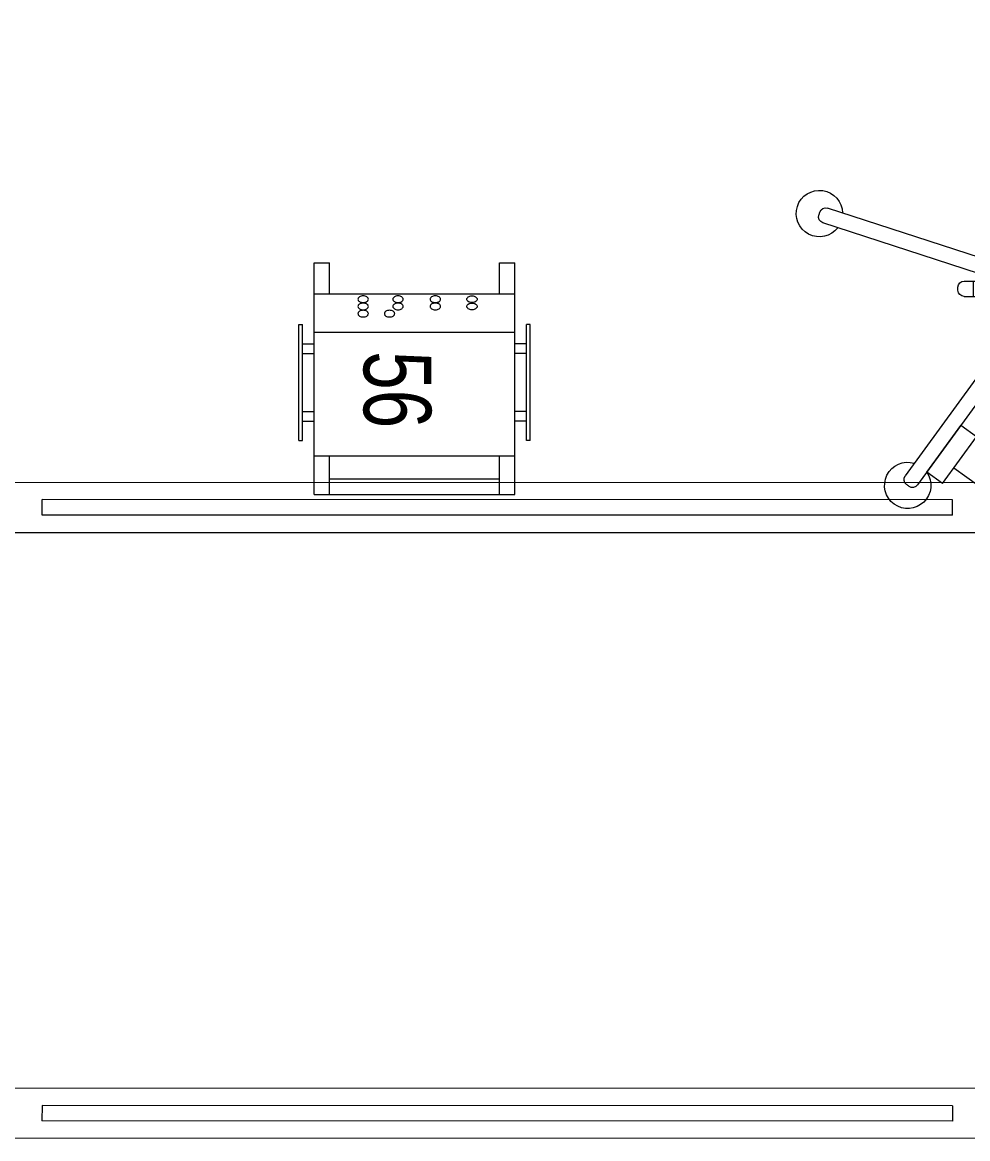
# Model space of a CAD drawing. Header units: millimetres. Extents: x 26027 to 581921, y 7230 to 233891.
# Drawn here: x 469640 to 470865, y 133458 to 134905 of the extents above; entities that cross this region are included whole.
import ezdxf

# ---------------------------------------------------------------- set-up
doc = ezdxf.new("R2010")
doc.units = ezdxf.units.MM
doc.header["$LTSCALE"] = 5
doc.linetypes.add('HIDDEN', pattern=[9.525, 6.35, -3.175])
doc.layers.get('0').update_dxf_attribs({"color": 252})
doc.layers.add('Medical Equipment and Furniture', color=252, linetype='Continuous', lineweight=0)
doc.layers.add('Medical Equipment and Furniture1', color=252, linetype='Continuous', lineweight=5)
doc.styles.add('X3G_ENTITY_257CFD', font='swisscl.ttf', dxfattribs={"height": 200})

# ---------------------------------------------------------------- blocks, each defined once
blk = doc.blocks.new('HF12177-P')
for p, q in [((0, 0), (-0.1724, 0.2372)), ((0, 0), (0.1724, 0.2372)), ((-0.0196, -0.007), (-0.1885, 0.2255)), ((0.0196, -0.007), (0.1885, 0.2255)), ((-0.112, -0.007), (0.112, -0.007)), ((-0.1, -0.007), (-0.1, -0.027)), ((0.1, -0.007), (0.1, -0.027)), ((-0.0631, -0.027), (-0.2951, -0.1024)), ((-0.12, -0.015), (-0.12, -0.019)), ((-0.112, -0.027), (0.112, -0.027)), ((0.0631, -0.027), (0.2951, -0.1024)), ((0.12, -0.015), (0.12, -0.019)), ((-0.01, -0.0308), (-0.2889, -0.1214)), ((-0.01, -0.0308), (-0.01, -0.324)), ((0.01, -0.0308), (0.01, -0.324)), ((0.01, -0.0308), (0.2889, -0.1214))]:
    blk.add_line(p, q)
for centre, radius, start, end in [((-0.1852, 0.2378), 0.03, 325.4712, 286.5288), ((0.1852, 0.2378), 0.03, 253.4712, 214.5288), ((-0.1821, 0.2302), 0.008, 126.3733, 216), ((0, -0.017), 0.315, 125.6267, 126.3733), ((-0.1788, 0.2325), 0.008, 36, 125.6267), ((0.1788, 0.2325), 0.008, 54.3733, 144), ((0, -0.017), 0.315, 53.6267, 54.3733), ((0.1821, 0.2302), 0.008, 324, 53.6267), ((-0.112, -0.015), 0.008, 90, 180), ((0.112, -0.015), 0.008, 0, 90), ((-0.112, -0.019), 0.008, 180, 270), ((0.112, -0.019), 0.008, 270, 0), ((-0.2996, -0.1144), 0.03, 37.4712, 358.5288), ((0.2996, -0.1144), 0.03, 181.4712, 142.5288), ((-0.2926, -0.11), 0.008, 108, 197.6267), ((0, -0.017), 0.315, 197.6267, 198.3733), ((0.2926, -0.11), 0.008, 342.3733, 72), ((0, -0.017), 0.315, 341.6267, 342.3733), ((-0.2914, -0.1138), 0.008, 198.3733, 288), ((0.2914, -0.1138), 0.008, 252, 341.6267), ((0, -0.332), 0.03, 109.4712, 70.5288), ((-0.002, -0.324), 0.008, 180, 269.6267), ((0, -0.017), 0.315, 269.6267, 270.3733), ((0.002, -0.324), 0.008, 270.3733, 0)]:
    blk.add_arc(centre, radius, start, end)
blk = doc.blocks.new('MONITOR ARM PLAN')
at = {"color": 8, "linetype": 'HIDDEN'}
for p, q in [((0.025, -0.49375, 0), (0.025, -0.18375, 0)), ((0.025, -0.18375, 0), (0.2, -0.18375, 0)), ((0.2, -0.44375, 0), (0.2, -0.18375, 0)), ((0.2, -0.44375, 0), (0.15, -0.49375, 0)), ((0.025, -0.49375, 0), (0.15, -0.49375, 0))]:
    blk.add_line(p, q, dxfattribs=at)
at = {"layer": 'Medical Equipment and Furniture1'}
for p, q in [((0.025, 0.0375), (0, 0.0375)), ((0, 0.0375), (0, -0.0375)), ((0.025, 0.0375), (0.025, -0.0375)), ((0.145, 0.0125), (0.025, 0.0125)), ((0.15, 0.0075), (0.15, -0.0325)), ((0.025, -0.0375), (0, -0.0375)), ((0.025, -0.0375), (0.145, -0.0375)), ((0.09375, -0.0375), (0.09375, -0.04)), ((0.14375, -0.0375), (0.14375, -0.04)), ((0.09875, -0.045), (0.13875, -0.045)), ((0.1, -0.045), (0.1, -0.18375)), ((0.1375, -0.045), (0.1375, -0.18375))]:
    blk.add_line(p, q, dxfattribs=at)
for centre, start, end in [((0.145, 0.0075, 0), 0, 90), ((0.09875, -0.04), 180, 270), ((0.13875, -0.04), 270, 360), ((0.145, -0.0325), 270, 0)]:
    blk.add_arc(centre, 0.005, start, end, dxfattribs=at)
blk = doc.blocks.new('HF16786E-P')
at = {"layer": 'Medical Equipment and Furniture1'}
for p, q in [((0, 0.425), (-2.14, 0.425)), ((-0.48, 0.4025), (-1.66, 0.4025)), ((-1.66, 0.3825), (-1.66, 0.4025)), ((-0.48, 0.3825), (-0.48, 0.4025)), ((-0.48, 0.3825), (-1.66, 0.3825)), ((-0.28, 0.36), (-1.86, 0.36)), ((-1.86, -0.36), (-0.28, -0.36)), ((-0.48, -0.3825), (-1.66, -0.3825)), ((-1.66, -0.3825), (-1.66, -0.4025)), ((-0.48, -0.3825), (-0.48, -0.4025)), ((-0.48, -0.4025), (-1.66, -0.4025)), ((-2.14, -0.425), (0, -0.425))]:
    blk.add_line(p, q, dxfattribs=at)
for points in [[(-0.48, 0.3825), (-0.48, 0.3825), (-0.48, 0.3825), (-0.48, 0.3825), (-0.48, 0.3825), (-0.48, 0.3825), (-0.48, 0.3825), (-0.48, 0.3825), (-0.48, 0.3825), (-0.48, 0.3825), (-0.48, 0.3825), (-0.48, 0.3825), (-0.48, 0.3825), (-0.48, 0.3825), (-0.48, 0.3825), (-0.48, 0.3825), (-0.48, 0.3825), (-0.48, 0.3825), (-0.48, 0.3825), (-0.48, 0.3825), (-0.48, 0.3825), (-0.48, 0.3825), (-0.48, 0.3825), (-0.48, 0.3825), (-0.48, 0.3825), (-0.48, 0.3825), (-0.48, 0.3825), (-0.48, 0.3825), (-0.48, 0.3825), (-0.48, 0.3825), (-0.48, 0.3825), (-0.48, 0.3825), (-0.48, 0.3825), (-0.48, 0.3825), (-0.48, 0.3825), (-0.48, 0.3825), (-0.48, 0.3825), (-0.48, 0.3825), (-0.48, 0.3825), (-0.48, 0.3825), (-0.48, 0.3825), (-0.48, 0.3825), (-0.48, 0.3825), (-0.48, 0.3825), (-0.48, 0.3825), (-0.48, 0.3825), (-0.48, 0.3825), (-0.48, 0.3825), (-0.48, 0.3825), (-0.48, 0.3825), (-0.48, 0.3825), (-0.48, 0.3825), (-0.48, 0.3825), (-0.48, 0.3825), (-0.48, 0.3825), (-0.48, 0.3825), (-0.48, 0.3825), (-0.48, 0.3825), (-0.48, 0.3825), (-0.48, 0.3825), (-0.48, 0.3825), (-0.48, 0.3825), (-0.48, 0.3825), (-0.48, 0.3825), (-0.48, 0.3825), (-0.48, 0.3825), (-0.48, 0.3825), (-0.48, 0.3825), (-0.48, 0.3825), (-0.48, 0.3825), (-0.48, 0.3825), (-0.48, 0.3825), (-0.48, 0.3825), (-0.48, 0.3825), (-0.48, 0.3825), (-0.48, 0.3825), (-0.48, 0.3825), (-0.48, 0.3825), (-0.48, 0.3825), (-0.48, 0.3825), (-0.48, 0.3825), (-0.48, 0.3825), (-0.48, 0.3825), (-0.48, 0.3825), (-0.48, 0.3825), (-0.48, 0.3825), (-0.48, 0.3825), (-0.48, 0.3825), (-0.48, 0.3825), (-0.48, 0.3825), (-0.48, 0.3825), (-0.48, 0.3825), (-0.48, 0.3825), (-0.48, 0.3825), (-0.48, 0.3825), (-0.48, 0.3825), (-0.48, 0.3825), (-0.48, 0.3825), (-0.48, 0.3825), (-0.48, 0.3825), (-0.48, 0.3825), (-0.48, 0.3825), (-0.48, 0.3825), (-0.48, 0.3825), (-0.48, 0.3825), (-0.48, 0.3825), (-0.48, 0.3825), (-0.48, 0.3825), (-0.48, 0.3825), (-0.48, 0.3825), (-0.48, 0.3825), (-0.48, 0.3825), (-0.48, 0.3825), (-0.48, 0.3825), (-0.48, 0.3825), (-0.48, 0.3825), (-0.48, 0.3825), (-0.48, 0.3825), (-0.48, 0.3825), (-0.48, 0.3825), (-0.48, 0.3825), (-0.48, 0.3825), (-0.48, 0.3825), (-0.48, 0.3825), (-0.48, 0.3825), (-0.48, 0.3825), (-0.48, 0.3825), (-0.48, 0.3825), (-0.48, 0.3825), (-0.48, 0.3825), (-0.48, 0.3825), (-0.48, 0.3825), (-0.48, 0.3825), (-0.48, 0.3825), (-0.48, 0.3825), (-0.48, 0.3825), (-0.48, 0.3825), (-0.48, 0.3825), (-0.48, 0.3825), (-0.48, 0.3825), (-0.48, 0.3825), (-0.48, 0.3825), (-0.48, 0.3825), (-0.48, 0.3825), (-0.48, 0.3825), (-0.48, 0.3825), (-0.48, 0.3825), (-0.48, 0.3825), (-0.48, 0.3825), (-0.48, 0.3825), (-0.48, 0.3825), (-0.48, 0.3825), (-0.48, 0.3825), (-0.48, 0.3825), (-0.48, 0.3825), (-0.48, 0.3825), (-0.48, 0.3825), (-0.48, 0.3825), (-0.48, 0.3825), (-0.48, 0.3825), (-0.48, 0.3825), (-0.48, 0.3825), (-0.48, 0.3825), (-0.48, 0.3825), (-0.48, 0.3825), (-0.48, 0.3825), (-0.48, 0.3825), (-0.48, 0.3825), (-0.48, 0.3825), (-0.48, 0.3825), (-0.48, 0.3825), (-0.48, 0.3825), (-0.48, 0.3825), (-0.48, 0.3825), (-0.48, 0.3825), (-0.48, 0.3825), (-0.48, 0.3825), (-0.48, 0.3825), (-0.48, 0.3825), (-0.48, 0.3825), (-0.48, 0.3825), (-0.48, 0.3825), (-0.48, 0.3825), (-0.48, 0.3825), (-0.48, 0.3825), (-0.48, 0.3825), (-0.48, 0.3825), (-0.48, 0.3825), (-0.48, 0.3825), (-0.48, 0.3825), (-0.48, 0.3825), (-0.48, 0.3825), (-0.48, 0.3825), (-0.48, 0.3825), (-0.48, 0.3825), (-0.48, 0.3825), (-0.48, 0.3825), (-0.48, 0.3825), (-0.48, 0.3825), (-0.48, 0.3825), (-0.48, 0.3825), (-0.48, 0.3825), (-0.48, 0.3825), (-0.48, 0.3825), (-0.48, 0.3825), (-0.48, 0.3825), (-0.48, 0.3825), (-0.48, 0.3825), (-0.48, 0.3825), (-0.48, 0.3825), (-0.48, 0.3825), (-0.48, 0.3825), (-0.48, 0.3825), (-0.48, 0.3825), (-0.48, 0.3825), (-0.48, 0.3825), (-0.48, 0.3825), (-0.48, 0.3825), (-0.48, 0.3825)], [(-0.48, 0.3825), (-0.48, 0.3825), (-0.48, 0.3825), (-0.48, 0.3825), (-0.48, 0.3825), (-0.48, 0.3825), (-0.48, 0.3825), (-0.48, 0.3825), (-0.48, 0.3825), (-0.48, 0.3825), (-0.48, 0.3825), (-0.48, 0.3825), (-0.48, 0.3825), (-0.48, 0.3825), (-0.48, 0.3825), (-0.48, 0.3825), (-0.48, 0.3825), (-0.48, 0.3825), (-0.48, 0.3825), (-0.48, 0.3825), (-0.48, 0.3825), (-0.48, 0.3825), (-0.48, 0.3825), (-0.48, 0.3825), (-0.48, 0.3825), (-0.48, 0.3825), (-0.48, 0.3825), (-0.48, 0.3825), (-0.48, 0.3825), (-0.48, 0.3825), (-0.48, 0.3825), (-0.48, 0.3825), (-0.48, 0.3825), (-0.48, 0.3825), (-0.48, 0.3825), (-0.48, 0.3825), (-0.48, 0.3825), (-0.48, 0.3825), (-0.48, 0.3825), (-0.48, 0.3825), (-0.48, 0.3825), (-0.48, 0.3825), (-0.48, 0.3825), (-0.48, 0.3825), (-0.48, 0.3825), (-0.48, 0.3825), (-0.48, 0.3825), (-0.48, 0.3825), (-0.48, 0.3825), (-0.48, 0.3825), (-0.48, 0.3825), (-0.48, 0.3825), (-0.48, 0.3825), (-0.48, 0.3825), (-0.48, 0.3825), (-0.48, 0.3825), (-0.48, 0.3825), (-0.48, 0.3825), (-0.48, 0.3825), (-0.48, 0.3825), (-0.48, 0.3825), (-0.48, 0.3825), (-0.48, 0.3825), (-0.48, 0.3825), (-0.48, 0.3825), (-0.48, 0.3825), (-0.48, 0.3825), (-0.48, 0.3825), (-0.48, 0.3825), (-0.48, 0.3825), (-0.48, 0.3825), (-0.48, 0.3825), (-0.48, 0.3825), (-0.48, 0.3825), (-0.48, 0.3825), (-0.48, 0.3825), (-0.48, 0.3825), (-0.48, 0.3825), (-0.48, 0.3825), (-0.48, 0.3825), (-0.48, 0.3825), (-0.48, 0.3825), (-0.48, 0.3825), (-0.48, 0.3825), (-0.48, 0.3825), (-0.48, 0.3825), (-0.48, 0.3825), (-0.48, 0.3825), (-0.48, 0.3825), (-0.48, 0.3825), (-0.48, 0.3825), (-0.48, 0.3825), (-0.48, 0.3825), (-0.48, 0.3825), (-0.48, 0.3825), (-0.48, 0.3825), (-0.48, 0.3825), (-0.48, 0.3825), (-0.48, 0.3825), (-0.48, 0.3825), (-0.48, 0.3825), (-0.48, 0.3825), (-0.48, 0.3825), (-0.48, 0.3825), (-0.48, 0.3825), (-0.48, 0.3825), (-0.48, 0.3825), (-0.48, 0.3825), (-0.48, 0.3825), (-0.48, 0.3825), (-0.48, 0.3825), (-0.48, 0.3825), (-0.48, 0.3825), (-0.48, 0.3825), (-0.48, 0.3825), (-0.48, 0.3825), (-0.48, 0.3825), (-0.48, 0.3825), (-0.48, 0.3825), (-0.48, 0.3825), (-0.48, 0.3825), (-0.48, 0.3825), (-0.48, 0.3825), (-0.48, 0.3825), (-0.48, 0.3825), (-0.48, 0.3825), (-0.48, 0.3825), (-0.48, 0.3825), (-0.48, 0.3825), (-0.48, 0.3825), (-0.48, 0.3825), (-0.48, 0.3825), (-0.48, 0.3825), (-0.48, 0.3825), (-0.48, 0.3825), (-0.48, 0.3825), (-0.48, 0.3825), (-0.48, 0.3825), (-0.48, 0.3825), (-0.48, 0.3825), (-0.48, 0.3825), (-0.48, 0.3825), (-0.48, 0.3825), (-0.48, 0.3825), (-0.48, 0.3825), (-0.48, 0.3825), (-0.48, 0.3825), (-0.48, 0.3825), (-0.48, 0.3825), (-0.48, 0.3825), (-0.48, 0.3825), (-0.48, 0.3825), (-0.48, 0.3825), (-0.48, 0.3825), (-0.48, 0.3825), (-0.48, 0.3825), (-0.48, 0.3825), (-0.48, 0.3825), (-0.48, 0.3825), (-0.48, 0.3825), (-0.48, 0.3825), (-0.48, 0.3825), (-0.48, 0.3825), (-0.48, 0.3825), (-0.48, 0.3825), (-0.48, 0.3825), (-0.48, 0.3825), (-0.48, 0.3825), (-0.48, 0.3825), (-0.48, 0.3825), (-0.48, 0.3825), (-0.48, 0.3825), (-0.48, 0.3825), (-0.48, 0.3825), (-0.48, 0.3825), (-0.48, 0.3825), (-0.48, 0.3825), (-0.48, 0.3825), (-0.48, 0.3825), (-0.48, 0.3825), (-0.48, 0.3825), (-0.48, 0.3825), (-0.48, 0.3825), (-0.48, 0.3825), (-0.48, 0.3825), (-0.48, 0.3825), (-0.48, 0.3825), (-0.48, 0.3825), (-0.48, 0.3825), (-0.48, 0.3825), (-0.48, 0.3825), (-0.48, 0.3825), (-0.48, 0.3825), (-0.48, 0.3825), (-0.48, 0.3825), (-0.48, 0.3825), (-0.48, 0.3825), (-0.48, 0.3825), (-0.48, 0.3825), (-0.48, 0.3825), (-0.48, 0.3825), (-0.48, 0.3825), (-0.48, 0.3825), (-0.48, 0.3825), (-0.48, 0.3825), (-0.48, 0.3825), (-0.48, 0.3825), (-0.48, 0.3825), (-0.48, 0.3825), (-0.48, 0.3825), (-0.48, 0.3825), (-0.48, 0.3825), (-0.48, 0.3825), (-0.48, 0.3825)], [(-0.48, 0.3825), (-0.48, 0.3825), (-0.48, 0.3825), (-0.48, 0.3825), (-0.48, 0.3825), (-0.48, 0.3825), (-0.48, 0.3825), (-0.48, 0.3825), (-0.48, 0.3825), (-0.48, 0.3825), (-0.48, 0.3825), (-0.48, 0.3825), (-0.48, 0.3825), (-0.48, 0.3825), (-0.48, 0.3825), (-0.48, 0.3825), (-0.48, 0.3825), (-0.48, 0.3825), (-0.48, 0.3825), (-0.48, 0.3825), (-0.48, 0.3825), (-0.48, 0.3825), (-0.48, 0.3825), (-0.48, 0.3825), (-0.48, 0.3825), (-0.48, 0.3825), (-0.48, 0.3825), (-0.48, 0.3825), (-0.48, 0.3825), (-0.48, 0.3825), (-0.48, 0.3825), (-0.48, 0.3825), (-0.48, 0.3825), (-0.48, 0.3825), (-0.48, 0.3825), (-0.48, 0.3825), (-0.48, 0.3825), (-0.48, 0.3825), (-0.48, 0.3825), (-0.48, 0.3825), (-0.48, 0.3825), (-0.48, 0.3825), (-0.48, 0.3825), (-0.48, 0.3825), (-0.48, 0.3825), (-0.48, 0.3825), (-0.48, 0.3825), (-0.48, 0.3825), (-0.48, 0.3825), (-0.48, 0.3825), (-0.48, 0.3825), (-0.48, 0.3825), (-0.48, 0.3825), (-0.48, 0.3825), (-0.48, 0.3825), (-0.48, 0.3825), (-0.48, 0.3825), (-0.48, 0.3825), (-0.48, 0.3825), (-0.48, 0.3825), (-0.48, 0.3825), (-0.48, 0.3825), (-0.48, 0.3825), (-0.48, 0.3825), (-0.48, 0.3825), (-0.48, 0.3825), (-0.48, 0.3825), (-0.48, 0.3825), (-0.48, 0.3825), (-0.48, 0.3825), (-0.48, 0.3825), (-0.48, 0.3825), (-0.48, 0.3825), (-0.48, 0.3825), (-0.48, 0.3825), (-0.48, 0.3825), (-0.48, 0.3825), (-0.48, 0.3825), (-0.48, 0.3825), (-0.48, 0.3825), (-0.48, 0.3825), (-0.48, 0.3825), (-0.48, 0.3825), (-0.48, 0.3825), (-0.48, 0.3825), (-0.48, 0.3825), (-0.48, 0.3825), (-0.48, 0.3825), (-0.48, 0.3825), (-0.48, 0.3825), (-0.48, 0.3825), (-0.48, 0.3825), (-0.48, 0.3825), (-0.48, 0.3825), (-0.48, 0.3825), (-0.48, 0.3825), (-0.48, 0.3825), (-0.48, 0.3825), (-0.48, 0.3825), (-0.48, 0.3825), (-0.48, 0.3825), (-0.48, 0.3825), (-0.48, 0.3825), (-0.48, 0.3825), (-0.48, 0.3825), (-0.48, 0.3825), (-0.48, 0.3825), (-0.48, 0.3825), (-0.48, 0.3825), (-0.48, 0.3825), (-0.48, 0.3825), (-0.48, 0.3825), (-0.48, 0.3825), (-0.48, 0.3825), (-0.48, 0.3825), (-0.48, 0.3825), (-0.48, 0.3825), (-0.48, 0.3825), (-0.48, 0.3825), (-0.48, 0.3825), (-0.48, 0.3825), (-0.48, 0.3825), (-0.48, 0.3825), (-0.48, 0.3825), (-0.48, 0.3825), (-0.48, 0.3825), (-0.48, 0.3825), (-0.48, 0.3825), (-0.48, 0.3825), (-0.48, 0.3825), (-0.48, 0.3825), (-0.48, 0.3825), (-0.48, 0.3825), (-0.48, 0.3825), (-0.48, 0.3825), (-0.48, 0.3825), (-0.48, 0.3825), (-0.48, 0.3825), (-0.48, 0.3825), (-0.48, 0.3825), (-0.48, 0.3825), (-0.48, 0.3825), (-0.48, 0.3825), (-0.48, 0.3825), (-0.48, 0.3825), (-0.48, 0.3825), (-0.48, 0.3825), (-0.48, 0.3825), (-0.48, 0.3825), (-0.48, 0.3825), (-0.48, 0.3825), (-0.48, 0.3825), (-0.48, 0.3825), (-0.48, 0.3825), (-0.48, 0.3825), (-0.48, 0.3825), (-0.48, 0.3825), (-0.48, 0.3825), (-0.48, 0.3825), (-0.48, 0.3825), (-0.48, 0.3825), (-0.48, 0.3825), (-0.48, 0.3825), (-0.48, 0.3825), (-0.48, 0.3825), (-0.48, 0.3825), (-0.48, 0.3825), (-0.48, 0.3825), (-0.48, 0.3825), (-0.48, 0.3825), (-0.48, 0.3825), (-0.48, 0.3825), (-0.48, 0.3825), (-0.48, 0.3825), (-0.48, 0.3825), (-0.48, 0.3825), (-0.48, 0.3825), (-0.48, 0.3825), (-0.48, 0.3825), (-0.48, 0.3825), (-0.48, 0.3825), (-0.48, 0.3825), (-0.48, 0.3825), (-0.48, 0.3825), (-0.48, 0.3825), (-0.48, 0.3825), (-0.48, 0.3825), (-0.48, 0.3825), (-0.48, 0.3825), (-0.48, 0.3825), (-0.48, 0.3825), (-0.48, 0.3825), (-0.48, 0.3825), (-0.48, 0.3825), (-0.48, 0.3825), (-0.48, 0.3825), (-0.48, 0.3825), (-0.48, 0.3825), (-0.48, 0.3825), (-0.48, 0.3825), (-0.48, 0.3825), (-0.48, 0.3825), (-0.48, 0.3825), (-0.48, 0.3825), (-0.48, 0.3825), (-0.48, 0.3825), (-0.48, 0.3825), (-0.48, 0.3825), (-0.48, 0.3825), (-0.48, 0.3825), (-0.48, 0.3825), (-0.48, 0.3825), (-0.48, 0.3825), (-0.48, 0.3825), (-0.48, 0.3825), (-0.48, 0.3825), (-0.48, 0.3825), (-0.48, 0.3825), (-0.48, 0.3825), (-0.48, 0.3825), (-0.48, 0.3825), (-0.48, 0.3825), (-0.48, 0.3825), (-0.48, 0.3825), (-0.48, 0.3825), (-0.48, 0.3825), (-0.48, 0.3825), (-0.48, 0.3825), (-0.48, 0.3825), (-0.48, 0.3825), (-0.48, 0.3825), (-0.48, 0.3825), (-0.48, 0.3825), (-0.48, 0.3825), (-0.48, 0.3825), (-0.48, 0.3825), (-0.48, 0.3825), (-0.48, 0.3825), (-0.48, 0.3825), (-0.48, 0.3825), (-0.48, 0.3825), (-0.48, 0.3825), (-0.48, 0.3825), (-0.48, 0.3825), (-0.48, 0.3825), (-0.48, 0.3825), (-0.48, 0.3825), (-0.48, 0.3825), (-0.48, 0.3825), (-0.48, 0.3825), (-0.48, 0.3825), (-0.48, 0.3825), (-0.48, 0.3825), (-0.48, 0.3825), (-0.48, 0.3825), (-0.48, 0.3825), (-0.48, 0.3825), (-0.48, 0.3825), (-0.48, 0.3825), (-0.48, 0.3825), (-0.48, 0.3825), (-0.48, 0.3825), (-0.48, 0.3825), (-0.48, 0.3825), (-0.48, 0.3825), (-0.48, 0.3825), (-0.48, 0.3825), (-0.48, 0.3825), (-0.48, 0.3825), (-0.48, 0.3825), (-0.48, 0.3825), (-0.48, 0.3825), (-0.48, 0.3825), (-0.48, 0.3825), (-0.48, 0.3825), (-0.48, 0.3825), (-0.48, 0.3825)]]:
    blk.add_lwpolyline(points, close=True, dxfattribs=at)
for points in [[(-0.48, 0.3825), (-0.48, 0.3825), (-0.48, 0.3825), (-0.48, 0.3825), (-0.48, 0.3825), (-0.48, 0.3825), (-0.48, 0.3825), (-0.48, 0.3825)], [(-0.48, 0.3825), (-0.48, 0.3825), (-0.48, 0.3825), (-0.48, 0.3825), (-0.48, 0.3825), (-0.48, 0.3825), (-0.48, 0.3825), (-0.48, 0.3825), (-0.48, 0.3825), (-0.48, 0.3825), (-0.48, 0.3825), (-0.48, 0.3825), (-0.48, 0.3825), (-0.48, 0.3825), (-0.48, 0.3825), (-0.48, 0.3825), (-0.48, 0.3825), (-0.48, 0.3825), (-0.48, 0.3825), (-0.48, 0.3825), (-0.48, 0.3825), (-0.48, 0.3825), (-0.48, 0.3825), (-0.48, 0.3825), (-0.48, 0.3825), (-0.48, 0.3825), (-0.48, 0.3825), (-0.48, 0.3825), (-0.48, 0.3825), (-0.48, 0.3825), (-0.48, 0.3825), (-0.48, 0.3825), (-0.48, 0.3825), (-0.48, 0.3825), (-0.48, 0.3825), (-0.48, 0.3825), (-0.48, 0.3825), (-0.48, 0.3825), (-0.48, 0.3825), (-0.48, 0.3825), (-0.48, 0.3825), (-0.48, 0.3825), (-0.48, 0.3825), (-0.48, 0.3825), (-0.48, 0.3825), (-0.48, 0.3825), (-0.48, 0.3825), (-0.48, 0.3825), (-0.48, 0.3825), (-0.48, 0.3825), (-0.48, 0.3825), (-0.48, 0.3825), (-0.48, 0.3825), (-0.48, 0.3825), (-0.48, 0.3825), (-0.48, 0.3825), (-0.48, 0.3825), (-0.48, 0.3825), (-0.48, 0.3825), (-0.48, 0.3825), (-0.48, 0.3825), (-0.48, 0.3825), (-0.48, 0.3825), (-0.48, 0.3825), (-0.48, 0.3825), (-0.48, 0.3825), (-0.48, 0.3825), (-0.48, 0.3825), (-0.48, 0.3825), (-0.48, 0.3825), (-0.48, 0.3825), (-0.48, 0.3825), (-0.48, 0.3825), (-0.48, 0.3825), (-0.48, 0.3825), (-0.48, 0.3825), (-0.48, 0.3825), (-0.48, 0.3825), (-0.48, 0.3825), (-0.48, 0.3825), (-0.48, 0.3825), (-0.48, 0.3825), (-0.48, 0.3825), (-0.48, 0.3825), (-0.48, 0.3825), (-0.48, 0.3825), (-0.48, 0.3825), (-0.48, 0.3825), (-0.48, 0.3825), (-0.48, 0.3825), (-0.48, 0.3825), (-0.48, 0.3825), (-0.48, 0.3825), (-0.48, 0.3825), (-0.48, 0.3825), (-0.48, 0.3825), (-0.48, 0.3825), (-0.48, 0.3825), (-0.48, 0.3825), (-0.48, 0.3825), (-0.48, 0.3825), (-0.48, 0.3825), (-0.48, 0.3825), (-0.48, 0.3825), (-0.48, 0.3825), (-0.48, 0.3825), (-0.48, 0.3825), (-0.48, 0.3825), (-0.48, 0.3825), (-0.48, 0.3825), (-0.48, 0.3825)], [(-0.48, 0.3825), (-0.48, 0.3825), (-0.48, 0.3825), (-0.48, 0.3825), (-0.48, 0.3825), (-0.48, 0.3825), (-0.48, 0.3825), (-0.48, 0.3825), (-0.48, 0.3825), (-0.48, 0.3825), (-0.48, 0.3825), (-0.48, 0.3825), (-0.48, 0.3825), (-0.48, 0.3825), (-0.48, 0.3825), (-0.48, 0.3825), (-0.48, 0.3825)], [(-0.48, 0.3825), (-0.48, 0.3825), (-0.48, 0.3825), (-0.48, 0.3825), (-0.48, 0.3825), (-0.48, 0.3825), (-0.48, 0.3825)], [(-0.48, 0.3825), (-0.48, 0.3825), (-0.48, 0.3825), (-0.48, 0.3825), (-0.48, 0.3825), (-0.48, 0.3825), (-0.48, 0.3825), (-0.48, 0.3825), (-0.48, 0.3825), (-0.48, 0.3825), (-0.48, 0.3825), (-0.48, 0.3825)], [(-0.48, 0.3825), (-0.48, 0.3825), (-0.48, 0.3825), (-0.48, 0.3825), (-0.48, 0.3825), (-0.48, 0.3825), (-0.48, 0.3825), (-0.48, 0.3825), (-0.48, 0.3825), (-0.48, 0.3825), (-0.48, 0.3825), (-0.48, 0.3825), (-0.48, 0.3825), (-0.48, 0.3825), (-0.48, 0.3825), (-0.48, 0.3825), (-0.48, 0.3825), (-0.48, 0.3825), (-0.48, 0.3825), (-0.48, 0.3825), (-0.48, 0.3825), (-0.48, 0.3825), (-0.48, 0.3825), (-0.48, 0.3825), (-0.48, 0.3825), (-0.48, 0.3825), (-0.48, 0.3825), (-0.48, 0.3825), (-0.48, 0.3825), (-0.48, 0.3825), (-0.48, 0.3825), (-0.48, 0.3825), (-0.48, 0.3825), (-0.48, 0.3825), (-0.48, 0.3825), (-0.48, 0.3825), (-0.48, 0.3825), (-0.48, 0.3825), (-0.48, 0.3825), (-0.48, 0.3825), (-0.48, 0.3825), (-0.48, 0.3825), (-0.48, 0.3825), (-0.48, 0.3825), (-0.48, 0.3825), (-0.48, 0.3825), (-0.48, 0.3825), (-0.48, 0.3825), (-0.48, 0.3825), (-0.48, 0.3825), (-0.48, 0.3825), (-0.48, 0.3825), (-0.48, 0.3825), (-0.48, 0.3825), (-0.48, 0.3825), (-0.48, 0.3825), (-0.48, 0.3825), (-0.48, 0.3825), (-0.48, 0.3825), (-0.48, 0.3825), (-0.48, 0.3825), (-0.48, 0.3825), (-0.48, 0.3825), (-0.48, 0.3825), (-0.48, 0.3825), (-0.48, 0.3825), (-0.48, 0.3825), (-0.48, 0.3825), (-0.48, 0.3825), (-0.48, 0.3825), (-0.48, 0.3825), (-0.48, 0.3825), (-0.48, 0.3825), (-0.48, 0.3825), (-0.48, 0.3825), (-0.48, 0.3825), (-0.48, 0.3825), (-0.48, 0.3825), (-0.48, 0.3825), (-0.48, 0.3825), (-0.48, 0.3825), (-0.48, 0.3825), (-0.48, 0.3825), (-0.48, 0.3825), (-0.48, 0.3825), (-0.48, 0.3825), (-0.48, 0.3825), (-0.48, 0.3825), (-0.48, 0.3825)], [(-0.48, 0.3825), (-0.48, 0.3825), (-0.48, 0.3825), (-0.48, 0.3825), (-0.48, 0.3825), (-0.48, 0.3825), (-0.48, 0.3825), (-0.48, 0.3825), (-0.48, 0.3825), (-0.48, 0.3825), (-0.48, 0.3825), (-0.48, 0.3825), (-0.48, 0.3825), (-0.48, 0.3825), (-0.48, 0.3825), (-0.48, 0.3825), (-0.48, 0.3825), (-0.48, 0.3825), (-0.48, 0.3825), (-0.48, 0.3825), (-0.48, 0.3825), (-0.48, 0.3825), (-0.48, 0.3825), (-0.48, 0.3825), (-0.48, 0.3825), (-0.48, 0.3825), (-0.48, 0.3825), (-0.48, 0.3825), (-0.48, 0.3825), (-0.48, 0.3825), (-0.48, 0.3825), (-0.48, 0.3825), (-0.48, 0.3825), (-0.48, 0.3825), (-0.48, 0.3825), (-0.48, 0.3825), (-0.48, 0.3825), (-0.48, 0.3825), (-0.48, 0.3825), (-0.48, 0.3825), (-0.48, 0.3825), (-0.48, 0.3825), (-0.48, 0.3825), (-0.48, 0.3825), (-0.48, 0.3825), (-0.48, 0.3825), (-0.48, 0.3825), (-0.48, 0.3825), (-0.48, 0.3825), (-0.48, 0.3825), (-0.48, 0.3825), (-0.48, 0.3825), (-0.48, 0.3825), (-0.48, 0.3825)], [(-0.48, 0.3825), (-0.48, 0.3825), (-0.48, 0.3825), (-0.48, 0.3825), (-0.48, 0.3825), (-0.48, 0.3825), (-0.48, 0.3825), (-0.48, 0.3825), (-0.48, 0.3825), (-0.48, 0.3825)], [(-0.48, 0.3825), (-0.48, 0.3825), (-0.48, 0.3825), (-0.48, 0.3825), (-0.48, 0.3825), (-0.48, 0.3825), (-0.48, 0.3825), (-0.48, 0.3825), (-0.48, 0.3825), (-0.48, 0.3825)], [(-0.48, 0.3825), (-0.48, 0.3825), (-0.48, 0.3825), (-0.48, 0.3825), (-0.48, 0.3825), (-0.48, 0.3825), (-0.48, 0.3825), (-0.48, 0.3825), (-0.48, 0.3825), (-0.48, 0.3825), (-0.48, 0.3825), (-0.48, 0.3825), (-0.48, 0.3825), (-0.48, 0.3825), (-0.48, 0.3825)], [(-0.48, 0.3825), (-0.48, 0.3825), (-0.48, 0.3825), (-0.48, 0.3825), (-0.48, 0.3825), (-0.48, 0.3825), (-0.48, 0.3825), (-0.48, 0.3825), (-0.48, 0.3825), (-0.48, 0.3825)], [(-0.48, 0.3825), (-0.48, 0.3825), (-0.48, 0.3825), (-0.48, 0.3825), (-0.48, 0.3825), (-0.48, 0.3825), (-0.48, 0.3825)], [(-0.48, 0.3825), (-0.48, 0.3825), (-0.48, 0.3825), (-0.48, 0.3825), (-0.48, 0.3825), (-0.48, 0.3825), (-0.48, 0.3825), (-0.48, 0.3825), (-0.48, 0.3825), (-0.48, 0.3825)], [(-0.48, 0.3825), (-0.48, 0.3825), (-0.48, 0.3825), (-0.48, 0.3825), (-0.48, 0.3825), (-0.48, 0.3825), (-0.48, 0.3825), (-0.48, 0.3825), (-0.48, 0.3825), (-0.48, 0.3825), (-0.48, 0.3825), (-0.48, 0.3825), (-0.48, 0.3825), (-0.48, 0.3825), (-0.48, 0.3825), (-0.48, 0.3825), (-0.48, 0.3825), (-0.48, 0.3825)], [(-0.48, 0.3825), (-0.48, 0.3825), (-0.48, 0.3825), (-0.48, 0.3825), (-0.48, 0.3825), (-0.48, 0.3825), (-0.48, 0.3825), (-0.48, 0.3825), (-0.48, 0.3825)]]:
    blk.add_lwpolyline(points, dxfattribs=at)
blk = doc.blocks.new('ME17423-P')
at = {"layer": 'Medical Equipment and Furniture1'}
for p, q in [((0.26, 0), (0, 0)), ((0, 0), (0, -0.3)), ((0.02, 0), (0.02, -0.05)), ((0.24, 0), (0.24, -0.05)), ((0.26, 0), (0.26, -0.3)), ((0.24, -0.02), (0.02, -0.02)), ((0.26, -0.05), (0, -0.05)), ((-0.02, -0.07), (-0.02, -0.22)), ((-0.02, -0.07), (-0.015, -0.07)), ((-0.015, -0.07), (-0.015, -0.22)), ((0.275, -0.07), (0.275, -0.22)), ((0.28, -0.07), (0.275, -0.07)), ((0.28, -0.07), (0.28, -0.22)), ((-0.015, -0.095), (0, -0.095)), ((0.275, -0.095), (0.26, -0.095)), ((-0.015, -0.1075), (0, -0.1075)), ((0.275, -0.1075), (0.26, -0.1075)), ((-0.015, -0.1825), (0, -0.1825)), ((0.275, -0.1825), (0.26, -0.1825)), ((-0.015, -0.195), (0, -0.195)), ((0.275, -0.195), (0.26, -0.195)), ((0.26, -0.21), (0, -0.21)), ((-0.02, -0.22), (-0.015, -0.22)), ((0.28, -0.22), (0.275, -0.22)), ((0.26, -0.26), (0, -0.26)), ((0.02, -0.26), (0.02, -0.3)), ((0.24, -0.26), (0.24, -0.3)), ((0.02, -0.3), (0, -0.3)), ((0.26, -0.3), (0.24, -0.3))]:
    blk.add_line(p, q, dxfattribs=at)
for points in [[(0.0623, -0.2435, -0.14448), (0.0618, -0.2451, -0.107176), (0.0603, -0.2466, -0.077753), (0.0582, -0.2475, -0.064938), (0.0555, -0.2479, -0.064938), (0.0528, -0.2475, -0.077753), (0.0508, -0.2466, -0.107176), (0.0492, -0.2451, -0.14448), (0.0488, -0.2435, -0.14448), (0.0492, -0.242, -0.107176), (0.0508, -0.2405, -0.077753), (0.0528, -0.2396, -0.064938), (0.0555, -0.2392, -0.064938), (0.0582, -0.2396, -0.077753), (0.0603, -0.2405, -0.107176), (0.0618, -0.242, -0.14448)], [(0.0623, -0.2529, -0.14448), (0.0618, -0.2544, -0.107176), (0.0603, -0.2559, -0.077753), (0.0582, -0.2568, -0.064938), (0.0555, -0.2572, -0.064938), (0.0528, -0.2568, -0.077753), (0.0508, -0.2559, -0.107176), (0.0492, -0.2544, -0.14448), (0.0488, -0.2529, -0.14448), (0.0492, -0.2513, -0.107176), (0.0508, -0.2498, -0.077753), (0.0528, -0.2489, -0.064938), (0.0555, -0.2485, -0.064938), (0.0582, -0.2489, -0.077753), (0.0603, -0.2498, -0.107176), (0.0618, -0.2513, -0.14448)]]:
    blk.add_lwpolyline(points, format="xyb", close=True, dxfattribs=at)
for centre, radius, start, end in [((0.1604, -0.2354), 0.00507, 122.6457, 147.1153), ((0.1616, -0.2373), 0.00735, 104.8618, 122.6457), ((0.1624, -0.2404), 0.0105, 90, 104.8618), ((0.1624, -0.2404), 0.0105, 75.1382, 90), ((0.1632, -0.2373), 0.00735, 57.3543, 75.1382), ((0.1645, -0.2354), 0.00507, 32.8847, 57.3543), ((0.1945, -0.2354), 0.00507, 122.6457, 147.1153), ((0.1958, -0.2373), 0.00735, 104.8618, 122.6457), ((0.1966, -0.2404), 0.0105, 90, 104.8618), ((0.1966, -0.2404), 0.0105, 75.1382, 90), ((0.1974, -0.2373), 0.00735, 57.3543, 75.1382), ((0.1986, -0.2354), 0.00507, 32.8847, 57.3543), ((0.0991, -0.2435), 0.00284, 147.1153, 180), ((0.0991, -0.2435), 0.00284, 180, 212.8847), ((0.101, -0.2447), 0.00507, 122.6457, 147.1153), ((0.101, -0.2423), 0.00507, 212.8847, 237.3543), ((0.1022, -0.2467), 0.00735, 104.8618, 122.6457), ((0.103, -0.2497), 0.0105, 90, 104.8618), ((0.103, -0.2497), 0.0105, 75.1382, 90), ((0.1039, -0.2467), 0.00735, 57.3543, 75.1382), ((0.1051, -0.2447), 0.00507, 32.8847, 57.3543), ((0.1051, -0.2423), 0.00507, 302.6457, 327.1153), ((0.107, -0.2435), 0.00284, 0, 32.8847), ((0.107, -0.2435), 0.00284, 327.1153, 360), ((0.1475, -0.2435), 0.00284, 147.1153, 180), ((0.1475, -0.2435), 0.00284, 180, 212.8847), ((0.1494, -0.2447), 0.00507, 122.6457, 147.1153), ((0.1494, -0.2423), 0.00507, 212.8847, 237.3543), ((0.1506, -0.2467), 0.00735, 104.8618, 122.6457), ((0.1514, -0.2497), 0.0105, 90, 104.8618), ((0.1514, -0.2497), 0.0105, 75.1382, 90), ((0.1522, -0.2467), 0.00735, 57.3543, 75.1382), ((0.1585, -0.2342), 0.00284, 147.1153, 180), ((0.1585, -0.2342), 0.00284, 180, 212.8847), ((0.1604, -0.233), 0.00507, 212.8847, 237.3543), ((0.1534, -0.2447), 0.00507, 32.8847, 57.3543), ((0.1534, -0.2423), 0.00507, 302.6457, 327.1153), ((0.1616, -0.2311), 0.00735, 237.3543, 255.1382), ((0.1553, -0.2435), 0.00284, 0, 32.8847), ((0.1553, -0.2435), 0.00284, 327.1153, 360), ((0.1624, -0.228), 0.0105, 255.1382, 270), ((0.1624, -0.228), 0.0105, 270, 284.8618), ((0.1632, -0.2311), 0.00735, 284.8618, 302.6457), ((0.1645, -0.233), 0.00507, 302.6457, 327.1153), ((0.1663, -0.2342), 0.00284, 0, 32.8847), ((0.1663, -0.2342), 0.00284, 327.1153, 0), ((0.1927, -0.2342), 0.00284, 147.1153, 180), ((0.1927, -0.2342), 0.00284, 180, 212.8847), ((0.1927, -0.2435), 0.00284, 147.1153, 180), ((0.1927, -0.2435), 0.00284, 180, 212.8847), ((0.1945, -0.233), 0.00507, 212.8847, 237.3543), ((0.1945, -0.2447), 0.00507, 122.6457, 147.1153), ((0.1945, -0.2423), 0.00507, 212.8847, 237.3543), ((0.1958, -0.2311), 0.00735, 237.3543, 255.1382), ((0.1958, -0.2467), 0.00735, 104.8618, 122.6457), ((0.1966, -0.228), 0.0105, 255.1382, 270), ((0.1966, -0.2497), 0.0105, 90, 104.8618), ((0.1966, -0.228), 0.0105, 270, 284.8618), ((0.1966, -0.2497), 0.0105, 75.1382, 90), ((0.1974, -0.2311), 0.00735, 284.8618, 302.6457), ((0.1974, -0.2467), 0.00735, 57.3543, 75.1382), ((0.1986, -0.233), 0.00507, 302.6457, 327.1153), ((0.1986, -0.2447), 0.00507, 32.8847, 57.3543), ((0.1986, -0.2423), 0.00507, 302.6457, 327.1153), ((0.2005, -0.2342), 0.00284, 0, 32.8847), ((0.2005, -0.2342), 0.00284, 327.1153, 360), ((0.2005, -0.2435), 0.00284, 0, 32.8847), ((0.2005, -0.2435), 0.00284, 327.1153, 360), ((0.0991, -0.2529), 0.00284, 147.1153, 180), ((0.0991, -0.2529), 0.00284, 180, 212.8847), ((0.101, -0.2541), 0.00507, 122.6457, 147.1153), ((0.101, -0.2517), 0.00507, 212.8847, 237.3543), ((0.1022, -0.2404), 0.00735, 237.3543, 255.1382), ((0.1022, -0.256), 0.00735, 104.8618, 122.6457), ((0.1022, -0.2497), 0.00735, 237.3543, 255.1382), ((0.103, -0.2374), 0.0105, 255.1382, 270), ((0.103, -0.259), 0.0105, 90, 104.8618), ((0.103, -0.2467), 0.0105, 255.1382, 270), ((0.103, -0.2374), 0.0105, 270, 284.8618), ((0.103, -0.259), 0.0105, 75.1382, 90), ((0.103, -0.2467), 0.0105, 270, 284.8618), ((0.1039, -0.2404), 0.00735, 284.8618, 302.6457), ((0.1039, -0.256), 0.00735, 57.3543, 75.1382), ((0.1039, -0.2497), 0.00735, 284.8618, 302.6457), ((0.1051, -0.2541), 0.00507, 32.8847, 57.3543), ((0.1051, -0.2517), 0.00507, 302.6457, 327.1153), ((0.107, -0.2529), 0.00284, 0, 32.8847), ((0.107, -0.2529), 0.00284, 327.1153, 360), ((0.1475, -0.2529), 0.00284, 147.1153, 180), ((0.1475, -0.2529), 0.00284, 180, 212.8847), ((0.1494, -0.2541), 0.00507, 122.6457, 147.1153), ((0.1494, -0.2517), 0.00507, 212.8847, 237.3543), ((0.1506, -0.2404), 0.00735, 237.3543, 255.1382), ((0.1506, -0.256), 0.00735, 104.8618, 122.6457), ((0.1506, -0.2497), 0.00735, 237.3543, 255.1382), ((0.1514, -0.2374), 0.0105, 255.1382, 270), ((0.1514, -0.259), 0.0105, 90, 104.8618), ((0.1514, -0.2467), 0.0105, 255.1382, 270), ((0.1514, -0.2374), 0.0105, 270, 284.8618), ((0.1514, -0.259), 0.0105, 75.1382, 90), ((0.1514, -0.2467), 0.0105, 270, 284.8618), ((0.1522, -0.2404), 0.00735, 284.8618, 302.6457), ((0.1522, -0.256), 0.00735, 57.3543, 75.1382), ((0.1522, -0.2497), 0.00735, 284.8618, 302.6457), ((0.1534, -0.2541), 0.00507, 32.8847, 57.3543), ((0.1534, -0.2517), 0.00507, 302.6457, 327.1153), ((0.1553, -0.2529), 0.00284, 0, 32.8847), ((0.1553, -0.2529), 0.00284, 327.1153, 360), ((0.1927, -0.2529), 0.00284, 147.1153, 180), ((0.1927, -0.2529), 0.00284, 180, 212.8847), ((0.1945, -0.2541), 0.00507, 122.6457, 147.1153), ((0.1945, -0.2517), 0.00507, 212.8847, 237.3543), ((0.1958, -0.2404), 0.00735, 237.3543, 255.1382), ((0.1958, -0.256), 0.00735, 104.8618, 122.6457), ((0.1958, -0.2497), 0.00735, 237.3543, 255.1382), ((0.1966, -0.2374), 0.0105, 255.1382, 270), ((0.1966, -0.259), 0.0105, 90, 104.8618), ((0.1966, -0.2467), 0.0105, 255.1382, 270), ((0.1966, -0.2374), 0.0105, 270, 284.8618), ((0.1966, -0.259), 0.0105, 75.1382, 90), ((0.1966, -0.2467), 0.0105, 270, 284.8618), ((0.1974, -0.2404), 0.00735, 284.8618, 302.6457), ((0.1974, -0.256), 0.00735, 57.3543, 75.1382), ((0.1974, -0.2497), 0.00735, 284.8618, 302.6457), ((0.1986, -0.2541), 0.00507, 32.8847, 57.3543), ((0.1986, -0.2517), 0.00507, 302.6457, 327.1153), ((0.2005, -0.2529), 0.00284, 0, 32.8847), ((0.2005, -0.2529), 0.00284, 327.1153, 360)]:
    blk.add_arc(centre, radius, start, end, dxfattribs=at)

msp = doc.modelspace()

# ---------------------------------------------------------------- block references
at = {"layer": 'Medical Equipment and Furniture', "extrusion": (1.39405e-12, 1.92689e-13, -1), "xscale": 1000, "yscale": 1000, "zscale": -1000, "rotation": 179.9850316752829}
msp.add_blockref('HF12177-P', (-470972.8, 134542.5, -2.4), dxfattribs=at)
at = {"layer": 'Medical Equipment and Furniture'}
for name, p, xscale, yscale, zscale, rotation in [('MONITOR ARM PLAN', (470834.5, 134352, 2.4), -1000, 1000, 1000, 144.0149683247205), ('ME17423-P', (470278.5, 134293, 2.4), 999.9999999999994, 999.9999999999994, 999.9999999999994, 179.9997708608138)]:
    msp.add_blockref(name, p, dxfattribs=dict(at, xscale=xscale, yscale=yscale, zscale=zscale, rotation=rotation))
at = {"layer": 'Medical Equipment and Furniture', "lineweight": 0, "xscale": -1000, "yscale": 1000, "zscale": 1000, "rotation": 179.9850063405835}
msp.add_blockref('HF16786E-P', (471325.8, 133883.4, 2.4), dxfattribs=at)

# ---------------------------------------------------------------- texts
at = {"layer": 'Medical Equipment and Furniture', "insert": (470081.4, 134428.7, 2.4), "char_height": 87.47, "attachment_point": 8, "rotation": 270, "style": 'X3G_ENTITY_257CFD'}
msp.add_mtext('56', dxfattribs=at)

doc.saveas('drawing.dxf')
